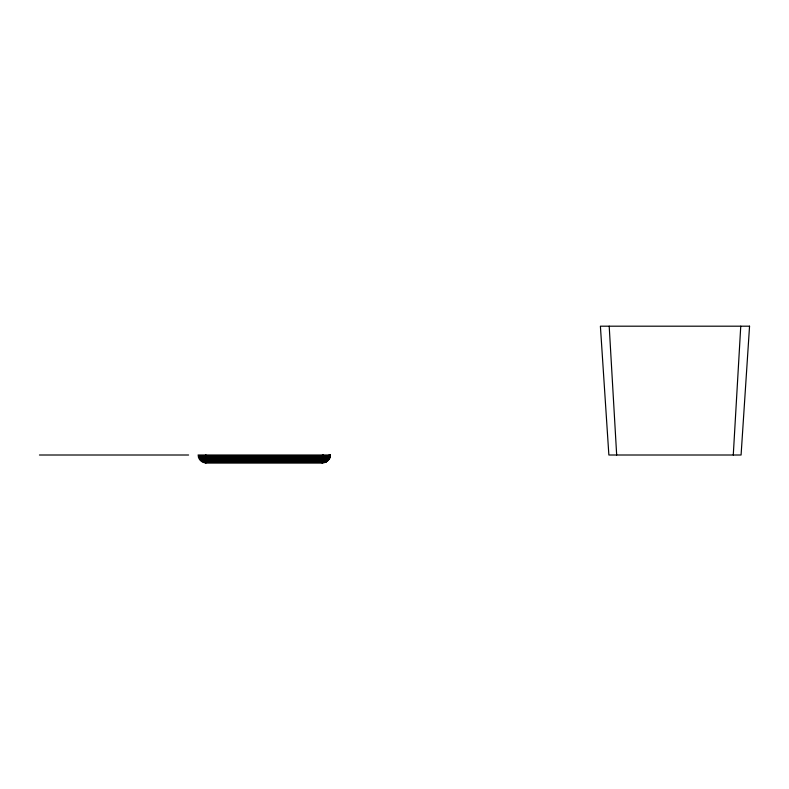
<?xml version="1.0" encoding="UTF-8"?>
<svg xmlns="http://www.w3.org/2000/svg" width="789" height="789" viewBox="0 0 789 789"><rect width="100%" height="100%" fill="white"/><g stroke="black" fill="none" stroke-linecap="round" stroke-linejoin="round"><path stroke-width="1.18" d="M322.07 462.739L322.001 461.782M329.161 455.894A6.776 6.776 0 0 0 329.22 455.006L329.161 455.894L329.21 455.006L330.226 455.006C331.183 458.863 324.309 464.869 322.504 461.782L322.445 462.808L322.464 461.782M322.435 455.894L322.445 455.006L323.46 455.006M733.277 455.006L740.753 326.192M330.177 455.006L330.167 456.022L198.108 456.022M198.631 457.995L329.654 457.995L327.188 461.19L322.504 462.808L205.83 462.808L203.809 462.541L324.506 462.541L327.8 460.658M322.711 462.541L205.564 462.541M200.307 460.52L327.918 460.52L329.191 458.902L199.075 458.902M322.464 462.808L326.37 461.762L201.915 461.762M327.188 461.19L201.067 461.19M325.423 462.216L202.822 462.206M327.958 460.52L327.958 460.52A7.801 7.801 0 0 0 330.236 455.006L198.039 455.006M328.589 459.75L199.637 459.75M329.92 457.028L198.305 457.028M39.45 455.006L188.601 455.006M205.83 462.739L206.274 461.782M206.018 462.739L206.077 462.206M609.197 326.192L616.673 455.006M205.771 455.006L205.771 456.022M205.83 455.006L205.83 456.022M205.83 461.762L205.791 462.808M330.236 455.006A7.772 7.772 0 0 1 329.23 458.843M322.218 461.782L322.218 462.808L322.218 461.782M322.514 455.006L322.504 456.022L322.514 455.006M749.55 326.192L741.078 455.006L608.871 455.006L600.399 326.192L749.55 326.192"/></g></svg>
